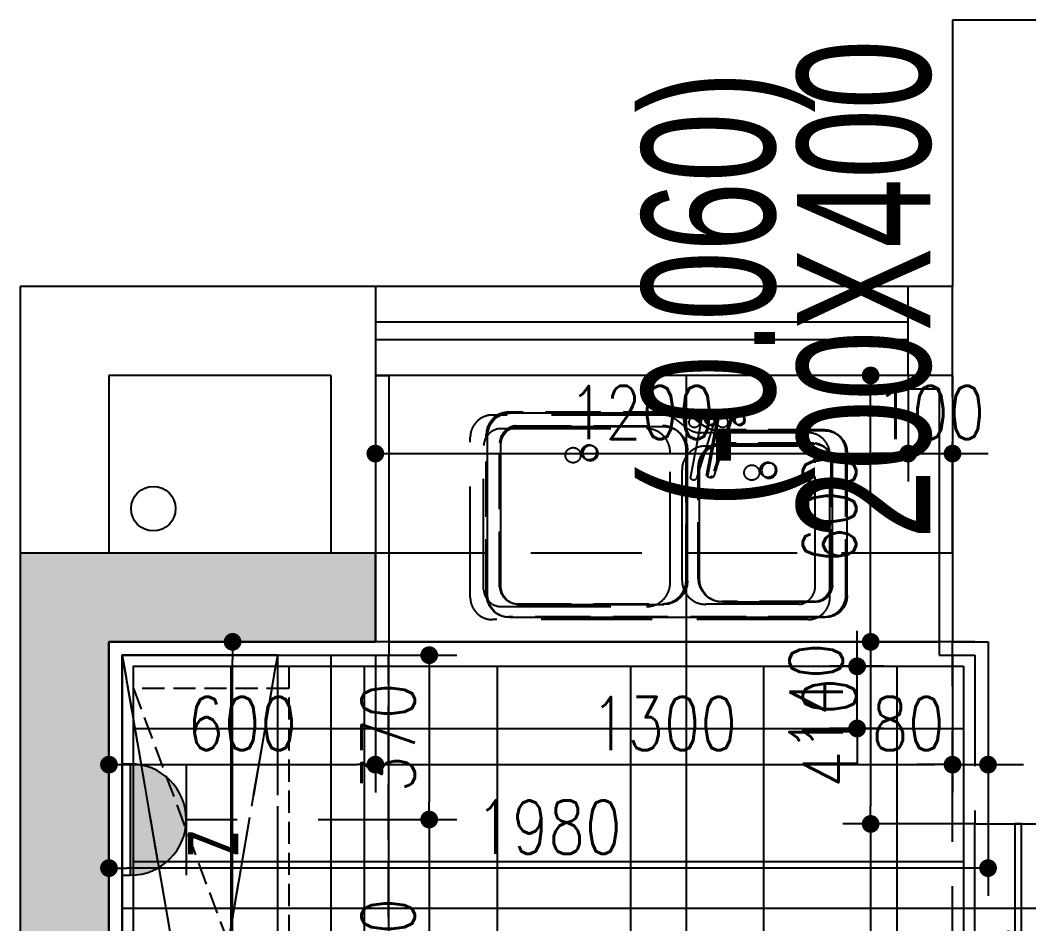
# Model space of a CAD drawing. Header units: inches. Extents: x -2597087 to 134135, y -662679 to 20000.
# Drawn here: x 3870 to 6142, y -9712 to -7677 of the extents above; entities that cross this region are included whole.
import ezdxf
from ezdxf.enums import TextEntityAlignment as Align

# ---------------------------------------------------------------- set-up
doc = ezdxf.new("R2010")
doc.units = ezdxf.units.IN
doc.header["$LTSCALE"] = 100
doc.header["$MEASUREMENT"] = 0
for name, pattern in [('$0$DASH', [0.35, 0.25, -0.1]), ('__DASH', [0.35, 0.25, -0.1]), ('CENTER', [50.8, 31.75, -6.35, 6.35, -6.35]), ('DASH', [0.35, 0.25, -0.1]), ('HIDDENX2', [0.75, 0.5, -0.25])]:
    doc.linetypes.add(name, pattern=pattern)
doc.layers.get('0').update_dxf_attribs({"linetype": 'CONTINUOUS'})
doc.layers.get('Defpoints').update_dxf_attribs({"linetype": 'CONTINUOUS'})
for name, color, linetype in [('-04给水图层', 142, 'CENTER'), ('00-梁编号', 2, 'CONTINUOUS'), ('00-梁虚线', 4, 'DASH'), ('DOOR', 4, 'CONTINUOUS'), ('EQUIP-动力', 3, 'CONTINUOUS'), ('fix', 8, 'CONTINUOUS'), ('floor', 8, 'CONTINUOUS'), ('PUB_HATCH', 8, 'CONTINUOUS'), ('RC', 1, 'CONTINUOUS'), ('RC-dim', 3, 'CONTINUOUS'), ('VPIPE-废水', 91, 'DASH'), ('WALL', 7, 'CONTINUOUS'), ('wall-dim', 3, 'CONTINUOUS'), ('WC', 1, 'CONTINUOUS'), ('WINDOW', 4, 'CONTINUOUS'), ('家具', 1, 'DASH')]:
    doc.layers.add(name, color=color, linetype=linetype)
doc.styles.get("Standard").update_dxf_attribs({"font": 'txt.shx', "width": 0.8, "bigfont": 'GBCBIG.shx'})
doc.styles.add('宋体', font='', dxfattribs={"width": 0.8})
doc.styles.add('结构海文', font='haiwenrs2015.shx', dxfattribs={"width": 0.7, "bigfont": 'haiwenhz.shx'})
doc.styles.get('宋体').set_extended_font_data('SimSun')
doc.dimstyles.new('50', dxfattribs={"dimscale": 50, "dimtxt": 2.4, "dimasz": 0.8, "dimexe": 1.25, "dimexo": 0.6, "dimgap": 0.65, "dimtad": 1, "dimdec": 0, "dimdsep": 46, "dimtxsty": 'Standard', "dimblk1": 'DOT', "dimblk2": 'DOT', "dimsah": 1, "dimcen": 2.5, "dimclrd": 3, "dimclre": 3, "dimclrt": 3, "dimadec": 0, "dimazin": 0, "dimtfac": 1, "dimtdec": 0, "dimtix": 1, "dimtmove": 2, "dimatfit": 0, "dimldrblk": 'DOT', "dimfxl": 5, "dimfxlon": 1, "dimarcsym": 0})

# ---------------------------------------------------------------- blocks, each defined once
blk = doc.blocks.new('$DorLib2D$00000131')
at = {"color": 0, "linetype": 'Continuous'}
for p, q in [((0.15, 0.125), (0.2319, 0.1973)), ((0.2319, 0.1973), (0.2319, 0.125)), ((-0.5, 0.125), (-0.5, 0)), ((0.0192, 0.125), (-0.5, 0.125)), ((0.0192, 0), (0.0192, 0.125)), ((0.35, 0.125), (0.15, 0.125)), ((-0.5, 0), (0.0192, 0)), ((-0.024, 0), (0.5, 0)), ((-0.024, -0.125), (-0.024, 0)), ((0.5, 0), (0.5, -0.125)), ((-0.35, -0.125), (-0.15, -0.125)), ((-0.2319, -0.1973), (-0.2319, -0.125)), ((-0.15, -0.125), (-0.2319, -0.1973)), ((0.5, -0.125), (-0.024, -0.125))]:
    blk.add_line(p, q, dxfattribs=at)
blk = doc.blocks.new('DFG44EWDSDFG')
at = {"layer": 'PUB_HATCH'}
blk.add_hatch(color=6, dxfattribs=at).paths.add_polyline_path([(4669.9, -8877.5), (3869.9, -8877.5), (3869.9, -11177.5), (4069.9, -11177.5), (4069.9, -9077.5), (4669.9, -9077.5)])
at = {"layer": 'VPIPE-废水', "linetype": 'Continuous'}
blk.add_circle((4169.9, -8777.5), 50, dxfattribs=at)
at = {"layer": 'WALL'}
for p, q in [((5969.9, -7677.5), (5969.9, -8277.5)), ((6169.9, -7677.5), (5969.9, -7677.5)), ((3869.9, -8277.5), (3869.9, -8977.5)), ((4669.9, -8277.5), (3869.9, -8277.5)), ((4669.9, -8277.5), (4669.9, -8877.5)), ((5969.9, -8277.5), (5869.9, -8277.5)), ((5869.9, -8477.5), (5869.9, -8277.5)), ((4069.9, -8477.5), (4069.9, -8877.5)), ((4569.9, -8477.5), (4069.9, -8477.5)), ((4569.9, -8477.5), (4569.9, -8877.5)), ((5969.9, -8477.5), (5869.9, -8477.5)), ((5969.9, -8477.5), (5969.9, -8877.5)), ((4569.9, -8877.5), (4069.9, -8877.5)), ((4669.9, -8877.5), (4669.9, -9077.5)), ((5969.9, -8877.5), (5969.9, -9077.5)), ((3869.9, -8977.5), (3869.9, -11727.5)), ((4069.9, -9077.5), (4069.9, -11627.5)), ((4669.9, -9077.5), (4069.9, -9077.5)), ((5969.9, -9077.5), (6049.9, -9077.5)), ((6049.9, -9077.5), (6049.9, -9487.5)), ((6049.9, -9487.5), (6169.9, -9487.5))]:
    blk.add_line(p, q, dxfattribs=at)
at = {"layer": 'WALL', "color": 7}
for p, q in [((4669.9, -8877.5), (3869.9, -8877.5)), ((3869.9, -8877.5), (3869.9, -11177.5)), ((4669.9, -9077.5), (4669.9, -8877.5)), ((4069.9, -11177.5), (4069.9, -9077.5)), ((4069.9, -9077.5), (4669.9, -9077.5))]:
    blk.add_line(p, q, dxfattribs=at)
at = {"layer": 'WINDOW'}
for p, q in [((5869.9, -8277.5), (4669.9, -8277.5)), ((5869.9, -8357.5), (4669.9, -8357.5)), ((5869.9, -8397.5), (4669.9, -8397.5)), ((5869.9, -8477.5), (4669.9, -8477.5)), ((5969.9, -9077.5), (4669.9, -9077.5))]:
    blk.add_line(p, q, dxfattribs=at)
at = {"layer": 'DOOR', "xscale": 1600, "yscale": 120, "zscale": 1600, "rotation": 270}
blk.add_blockref('$DorLib2D$00000131', (6109.9, -10287.5), dxfattribs=at)
blk = doc.blocks.new('_Dot')
at = {"color": 0, "linetype": 'ByBlock', "lineweight": -2}
blk.add_line((-0.5, 0), (-1, 0), dxfattribs=at)
at = {"color": 0, "linetype": 'ByBlock', "const_width": 0.5}
blk.add_lwpolyline([(-0.25, 0, 1), (0.25, 0, 1)], format="xyb", close=True, dxfattribs=at)
blk = doc.blocks.new('*D428')
at = {"layer": 'Defpoints', "color": 0, "transparency": 16777216}
for p in [(5755, -9132.5), (5844.9, -9132.5), (5844.9, -9272.5)]:
    blk.add_point(p, dxfattribs=at)
at = {"layer": 'RC-dim', "color": 3, "lineweight": -2, "transparency": 16777216}
for p, q in [((5755, -9092.5), (5755, -9052.5)), ((5814.9, -9132.5), (5692.5, -9132.5)), ((5755, -9272.5), (5755, -9132.5)), ((5814.9, -9272.5), (5692.5, -9272.5)), ((5755, -9312.5), (5755, -9352.5))]:
    blk.add_line(p, q, dxfattribs=at)
at = {"layer": 'RC-dim', "color": 3, "lineweight": -2, "transparency": 16777216, "xscale": 40, "yscale": 40, "zscale": 40}
for p, rotation in [((5755, -9132.5), 270), ((5755, -9272.5), 90)]:
    blk.add_blockref('_Dot', p, dxfattribs=dict(at, rotation=rotation))
at = {"layer": 'RC-dim', "color": 3, "transparency": 16777216, "insert": (5662.5, -9202.5), "char_height": 120, "attachment_point": 5, "rotation": 90}
blk.add_mtext('140', dxfattribs=at)
blk = doc.blocks.new('DREGFDS34DFDFDFFDDFDF')
at = {"layer": 'EQUIP-动力', "color": 8, "linetype": '__DASH', "ltscale": 10}
for p, q in [((33336, -8566.7, 0), (32953, -8566.7, 0)), ((33391.6, -8596.3, 0), (33366.4, -8577, 0)), ((33399, -8708.8, 0), (33424.6, -8575.3, 0)), ((33452.8, -8580, 0), (33412.4, -8709.3, 0)), ((32969.2, -8597.3, 0), (33299.7, -8597.3, 0)), ((33663, -8606.5, 0), (33422, -8606.5, 0)), ((32903, -8977.4, 0), (32903, -8616.7, 0)), ((32933.1, -8960.3, 0), (32933.1, -8634.6, 0)), ((33353.2, -8944.5, 0), (33353.2, -8650.8, 0)), ((33640.7, -8636.5, 0), (33433.4, -8636.5, 0)), ((33679.8, -8955.3, 0), (33679.8, -8673.8, 0)), ((33713, -8977.4, 0), (33713, -8656.5, 0)), ((33379.9, -8939.5, 0), (33379.9, -8690, 0)), ((33643.7, -8992.9, 0), (33433.4, -8992.9, 0)), ((32969.2, -8997.9, 0), (33299.7, -8997.9, 0)), ((33663, -9027.4, 0), (32953, -9027.4, 0)), ((32469.2, -9107.5), (32119.2, -9107.5)), ((32119.2, -9107.5), (32119.2, -11147.5)), ((32119.2, -11147.5), (32469.2, -9107.5)), ((32119.2, -9107.5), (32469.2, -11147.5)), ((32469.2, -11147.5), (32469.2, -9107.5)), ((32719.2, -11097.5), (32719.2, -9107.5))]:
    blk.add_line(p, q, dxfattribs=at)
blk.add_lwpolyline([(32719.2, -9077.5), (33959.2, -9077.5)], dxfattribs=at)
for centre, radius in [((33407.7, -8583.1, 0), 11.8), ((33471.2, -8583.1, 0), 11.8), ((33134.5, -8657.1, 0), 17.1), ((33537, -8696.4, 0), 17.1)]:
    blk.add_circle(centre, radius, dxfattribs=at)
for centre, radius, start, end in [((32953, -8616.7, 0), 50, 90, 180), ((33336, -8616.7, 0), 50, 52.5855, 90), ((33439.7, -8585.1, 0), 18, 59.2344, 147.1638), ((33444.4, -8577.3, 0), 8.91, 342.3516, 59.2344), ((32973.5, -8637.6, 0), 40.5, 96.1107, 175.1857), ((33303.2, -8650.8, 0), 50, 0, 0), ((33299.7, -8650.8, 0), 53.5, 0, 90), ((33422, -8556.5, 0), 50, 232.5855, 270), ((33663, -8656.5, 0), 50, 0, 90), ((32942, -8634.9, 0), 8.91, 175.1857, 180), ((33299.7, -8650.8, 0), 53.5, 0, 0.5321), ((33433.4, -8690, 0), 53.5, 90, 180), ((33639.4, -8676.8, 0), 40.5, 4.8143, 83.8893), ((33670.9, -8674.2, 0), 8.91, 0, 4.8143), ((33405.9, -8704.6, 0), 8.06, 211.5589, 324.7472), ((33299.7, -8944.5, 0), 53.5, 270, 0), ((33433.4, -8939.5, 0), 53.5, 180, 270), ((32973.5, -8957.6, 0), 40.5, 184.8143, 263.8893), ((33639.4, -8952.6, 0), 40.5, 276.1107, 355.1857), ((33670.9, -8955.3, 0), 8.91, 355.1857, 0), ((32953, -8977.4, 0), 50, 180, 270), ((33663, -8977.4, 0), 50, 270, 0)]:
    blk.add_arc(centre, radius, start, end, dxfattribs=at)
at = {"layer": 'WC'}
blk.add_lwpolyline([(32719.2, -9077.5), (33959.2, -9077.5)], dxfattribs=at)
blk = doc.blocks.new('h54h5h56j56')
at = {"layer": '-04给水图层', "color": 8, "linetype": '$0$DASH', "ltscale": 5}
for p, q in [((28758, 16113.4, 0), (28375, 16113.4, 0)), ((28813.6, 16083.8, 0), (28788.4, 16103.1, 0)), ((28820.9, 15971.2, 0), (28846.6, 16104.7, 0)), ((28874.8, 16100, 0), (28834.4, 15970.8, 0)), ((28325, 15702.6, 0), (28325, 16063.4, 0)), ((28391.2, 16082.7, 0), (28721.7, 16082.7, 0)), ((29085, 16073.5, 0), (28844, 16073.5, 0)), ((28355.1, 15719.7, 0), (28355.1, 16045.5, 0)), ((29062.6, 16043.5, 0), (28855.3, 16043.5, 0)), ((28775.2, 15735.6, 0), (28775.2, 16029.3, 0)), ((29135, 15702.6, 0), (29135, 16023.5, 0)), ((29101.7, 15724.7, 0), (29101.7, 16006.2, 0)), ((28801.9, 15740.6, 0), (28801.9, 15990, 0)), ((28391.2, 15682.1, 0), (28721.7, 15682.1, 0)), ((29065.6, 15687.1, 0), (28855.3, 15687.1, 0)), ((29085, 15652.6, 0), (28375, 15652.6, 0)), ((27855.1, 15566.3), (27505.1, 15566.3)), ((27505.1, 15566.3), (27505.1, 13526.3)), ((27505.1, 13526.3), (27855.1, 15566.3)), ((27505.1, 15566.3), (27855.1, 13526.3)), ((27855.1, 13526.3), (27855.1, 15566.3)), ((28105.1, 13576.3), (28105.1, 15566.3))]:
    blk.add_line(p, q, dxfattribs=at)
for centre, radius in [((28829.6, 16097, 0), 11.8), ((28893.2, 16097, 0), 11.8), ((28556.4, 16022.9, 0), 17.1), ((28959, 15983.7, 0), 17.1)]:
    blk.add_circle(centre, radius, dxfattribs=at)
for centre, radius, start, end in [((28375, 16063.4, 0), 50, 90, 180), ((28758, 16063.4, 0), 50, 52.5855, 90), ((28861.7, 16095, 0), 18, 59.2344, 147.1638), ((28866.3, 16102.7, 0), 8.91, 342.3516, 59.2344), ((28395.5, 16042.4, 0), 40.5, 96.1107, 175.1857), ((28725.2, 16029.3, 0), 50, 0, 0), ((28721.7, 16029.3, 0), 53.5, 0, 90), ((28844, 16123.5, 0), 50, 232.5855, 270), ((29085, 16023.5, 0), 50, 0, 90), ((28364, 16045.1, 0), 8.91, 175.1857, 180), ((28855.3, 15990, 0), 53.5, 90, 180), ((29061.3, 16003.2, 0), 40.5, 4.8143, 83.8893), ((28721.7, 16029.3, 0), 53.5, 0, 0.5321), ((29092.8, 16005.8, 0), 8.91, 0, 4.8143), ((28827.8, 15975.4, 0), 8.06, 211.5589, 324.7472), ((28721.7, 15735.6, 0), 53.5, 270, 0), ((28855.3, 15740.6, 0), 53.5, 180, 270), ((29061.3, 15727.4, 0), 40.5, 276.1107, 355.1857), ((29092.8, 15724.7, 0), 8.91, 355.1857, 0), ((28375, 15702.6, 0), 50, 180, 270), ((28395.5, 15722.4, 0), 40.5, 184.8143, 263.8893), ((29085, 15702.6, 0), 50, 270, 0)]:
    blk.add_arc(centre, radius, start, end, dxfattribs=at)
blk = doc.blocks.new('*D640')
at = {"layer": 'Defpoints', "color": 0, "transparency": 16777216}
for p in [(4069.9, -9077.5), (4348.3, -9077.5), (4069.9, -11177.5)]:
    blk.add_point(p, dxfattribs=at)
at = {"layer": 'wall-dim', "color": 3, "lineweight": -2, "transparency": 16777216}
for p, q in [((4099.9, -9077.5), (4410.8, -9077.5)), ((4348.3, -11137.5), (4348.3, -9117.5)), ((4099.9, -11177.5), (4410.8, -11177.5))]:
    blk.add_line(p, q, dxfattribs=at)
at = {"layer": 'wall-dim', "color": 3, "lineweight": -2, "transparency": 16777216, "xscale": 40, "yscale": 40, "zscale": 40}
for p, rotation in [((4348.3, -9077.5), 90), ((4348.3, -11177.5), 270)]:
    blk.add_blockref('_Dot', p, dxfattribs=dict(at, rotation=rotation))
at = {"layer": 'wall-dim', "color": 3, "transparency": 16777216, "insert": (4255.8, -10127.5), "char_height": 120, "attachment_point": 5, "rotation": 90}
blk.add_mtext('2100', dxfattribs=at)
blk = doc.blocks.new('*D641')
at = {"layer": 'Defpoints', "color": 0, "transparency": 16777216}
for p in [(4069.9, -9077.5), (4669.9, -9077.5), (4669.9, -9354)]:
    blk.add_point(p, dxfattribs=at)
at = {"layer": 'wall-dim', "color": 3, "lineweight": -2, "transparency": 16777216}
for p, q in [((4069.9, -9107.5), (4069.9, -9416.5)), ((4669.9, -9107.5), (4669.9, -9416.5)), ((4109.9, -9354), (4629.9, -9354))]:
    blk.add_line(p, q, dxfattribs=at)
at = {"layer": 'wall-dim', "color": 3, "lineweight": -2, "transparency": 16777216, "xscale": 40, "yscale": 40, "zscale": 40, "rotation": 180}
blk.add_blockref('_Dot', (4069.9, -9354), dxfattribs=at)
at = {"layer": 'wall-dim', "color": 3, "lineweight": -2, "transparency": 16777216, "xscale": 40, "yscale": 40, "zscale": 40}
blk.add_blockref('_Dot', (4669.9, -9354), dxfattribs=at)
at = {"layer": 'wall-dim', "color": 3, "transparency": 16777216, "insert": (4369.9, -9261.5), "char_height": 120, "attachment_point": 5}
blk.add_mtext('600', dxfattribs=at)
blk = doc.blocks.new('*D642')
at = {"layer": 'Defpoints', "color": 0, "transparency": 16777216}
for p in [(4669.9, -9077.5), (5969.9, -9077.5), (5969.9, -9354)]:
    blk.add_point(p, dxfattribs=at)
at = {"layer": 'wall-dim', "color": 3, "lineweight": -2, "transparency": 16777216}
for p, q in [((4669.9, -9107.5), (4669.9, -9416.5)), ((5969.9, -9107.5), (5969.9, -9416.5)), ((4709.9, -9354), (5929.9, -9354))]:
    blk.add_line(p, q, dxfattribs=at)
at = {"layer": 'wall-dim', "color": 3, "lineweight": -2, "transparency": 16777216, "xscale": 40, "yscale": 40, "zscale": 40, "rotation": 180}
blk.add_blockref('_Dot', (4669.9, -9354), dxfattribs=at)
at = {"layer": 'wall-dim', "color": 3, "lineweight": -2, "transparency": 16777216, "xscale": 40, "yscale": 40, "zscale": 40}
blk.add_blockref('_Dot', (5969.9, -9354), dxfattribs=at)
at = {"layer": 'wall-dim', "color": 3, "transparency": 16777216, "insert": (5319.9, -9261.5), "char_height": 120, "attachment_point": 5}
blk.add_mtext('1300', dxfattribs=at)
blk = doc.blocks.new('*D643')
at = {"layer": 'Defpoints', "color": 0, "transparency": 16777216}
for p in [(5969.9, -9077.5), (6049.9, -9077.5), (6049.9, -9354)]:
    blk.add_point(p, dxfattribs=at)
at = {"layer": 'wall-dim', "color": 3, "lineweight": -2, "transparency": 16777216}
for p, q in [((5969.9, -9107.5), (5969.9, -9416.5)), ((6049.9, -9107.5), (6049.9, -9416.5)), ((5929.9, -9354), (5889.9, -9354)), ((5969.9, -9354), (6049.9, -9354)), ((6089.9, -9354), (6129.9, -9354))]:
    blk.add_line(p, q, dxfattribs=at)
at = {"layer": 'wall-dim', "color": 3, "lineweight": -2, "transparency": 16777216, "xscale": 40, "yscale": 40, "zscale": 40}
blk.add_blockref('_Dot', (5969.9, -9354), dxfattribs=at)
at = {"layer": 'wall-dim', "color": 3, "lineweight": -2, "transparency": 16777216, "xscale": 40, "yscale": 40, "zscale": 40, "rotation": 180}
blk.add_blockref('_Dot', (6049.9, -9354), dxfattribs=at)
at = {"layer": 'wall-dim', "color": 3, "transparency": 16777216, "insert": (5870, -9261.5), "char_height": 120, "attachment_point": 5}
blk.add_mtext('80', dxfattribs=at)
blk = doc.blocks.new('*D644')
at = {"layer": 'Defpoints', "color": 0, "transparency": 16777216}
for p in [(6049.9, -9077.5), (5785.5, -9487.5), (6049.9, -9487.5)]:
    blk.add_point(p, dxfattribs=at)
at = {"layer": 'wall-dim', "color": 3, "lineweight": -2, "transparency": 16777216}
for p, q in [((6019.9, -9077.5), (5723, -9077.5)), ((5785.5, -9117.5), (5785.5, -9447.5)), ((6019.9, -9487.5), (5723, -9487.5))]:
    blk.add_line(p, q, dxfattribs=at)
at = {"layer": 'wall-dim', "color": 3, "lineweight": -2, "transparency": 16777216, "xscale": 40, "yscale": 40, "zscale": 40}
for p, rotation in [((5785.5, -9077.5), 90), ((5785.5, -9487.5), 270)]:
    blk.add_blockref('_Dot', p, dxfattribs=dict(at, rotation=rotation))
at = {"layer": 'wall-dim', "color": 3, "transparency": 16777216, "insert": (5693, -9282.5), "char_height": 120, "attachment_point": 5, "rotation": 90}
blk.add_mtext('410', dxfattribs=at)
blk = doc.blocks.new('*D645')
at = {"layer": 'Defpoints', "color": 0, "transparency": 16777216}
for p in [(6049.9, -9487.5), (5785.5, -11087.5), (6049.9, -11087.5)]:
    blk.add_point(p, dxfattribs=at)
at = {"layer": 'wall-dim', "color": 3, "lineweight": -2, "transparency": 16777216}
for p, q in [((6019.9, -9487.5), (5723, -9487.5)), ((5785.5, -9527.5), (5785.5, -11047.5)), ((6019.9, -11087.5), (5723, -11087.5))]:
    blk.add_line(p, q, dxfattribs=at)
at = {"layer": 'wall-dim', "color": 3, "lineweight": -2, "transparency": 16777216, "xscale": 40, "yscale": 40, "zscale": 40}
for p, rotation in [((5785.5, -9487.5), 90), ((5785.5, -11087.5), 270)]:
    blk.add_blockref('_Dot', p, dxfattribs=dict(at, rotation=rotation))
at = {"layer": 'wall-dim', "color": 3, "transparency": 16777216, "insert": (5693, -10287.5), "char_height": 120, "attachment_point": 5, "rotation": 90}
blk.add_mtext('1600', dxfattribs=at)
blk = doc.blocks.new('*D646')
at = {"layer": 'Defpoints', "color": 0, "transparency": 16777216}
for p in [(4069.9, -9423.3), (6049.9, -9423.3), (4069.9, -9587)]:
    blk.add_point(p, dxfattribs=at)
at = {"layer": 'wall-dim', "color": 3, "lineweight": -2, "transparency": 16777216}
for p, q in [((4069.9, -9453.3), (4069.9, -9649.5)), ((6049.9, -9453.3), (6049.9, -9649.5)), ((6009.9, -9587), (4109.9, -9587))]:
    blk.add_line(p, q, dxfattribs=at)
at = {"layer": 'wall-dim', "color": 3, "lineweight": -2, "transparency": 16777216, "xscale": 40, "yscale": 40, "zscale": 40, "rotation": 180}
blk.add_blockref('_Dot', (4069.9, -9587), dxfattribs=at)
at = {"layer": 'wall-dim', "color": 3, "lineweight": -2, "transparency": 16777216, "xscale": 40, "yscale": 40, "zscale": 40}
blk.add_blockref('_Dot', (6049.9, -9587), dxfattribs=at)
at = {"layer": 'wall-dim', "color": 3, "transparency": 16777216, "insert": (5059.9, -9494.5), "char_height": 120, "attachment_point": 5}
blk.add_mtext('1980', dxfattribs=at)
blk = doc.blocks.new('*D696')
at = {"layer": 'Defpoints', "color": 0, "transparency": 16777216}
for p in [(5785.5, -8477.5), (5969.9, -8477.5), (6049.9, -9077.5)]:
    blk.add_point(p, dxfattribs=at)
at = {"layer": 'wall-dim', "color": 3, "lineweight": -2, "transparency": 16777216}
for p, q in [((5939.9, -8477.5), (5723, -8477.5)), ((5785.5, -9037.5), (5785.5, -8517.5)), ((6019.9, -9077.5), (5723, -9077.5))]:
    blk.add_line(p, q, dxfattribs=at)
at = {"layer": 'wall-dim', "color": 3, "lineweight": -2, "transparency": 16777216, "xscale": 40, "yscale": 40, "zscale": 40}
for p, rotation in [((5785.5, -8477.5), 90), ((5785.5, -9077.5), 270)]:
    blk.add_blockref('_Dot', p, dxfattribs=dict(at, rotation=rotation))
at = {"layer": 'wall-dim', "color": 3, "transparency": 16777216, "insert": (5693, -8777.5), "char_height": 120, "attachment_point": 5, "rotation": 90}
blk.add_mtext('600', dxfattribs=at)
blk = doc.blocks.new('*D697')
at = {"layer": 'Defpoints', "color": 0, "transparency": 16777216}
for p in [(4669.9, -8477.5), (5869.9, -8477.5), (5869.9, -8653.5)]:
    blk.add_point(p, dxfattribs=at)
at = {"layer": 'wall-dim', "color": 3, "lineweight": -2, "transparency": 16777216}
for p, q in [((4669.9, -8507.5), (4669.9, -8716)), ((5869.9, -8507.5), (5869.9, -8716)), ((4709.9, -8653.5), (5829.9, -8653.5))]:
    blk.add_line(p, q, dxfattribs=at)
at = {"layer": 'wall-dim', "color": 3, "lineweight": -2, "transparency": 16777216, "xscale": 40, "yscale": 40, "zscale": 40, "rotation": 180}
blk.add_blockref('_Dot', (4669.9, -8653.5), dxfattribs=at)
at = {"layer": 'wall-dim', "color": 3, "lineweight": -2, "transparency": 16777216, "xscale": 40, "yscale": 40, "zscale": 40}
blk.add_blockref('_Dot', (5869.9, -8653.5), dxfattribs=at)
at = {"layer": 'wall-dim', "color": 3, "transparency": 16777216, "insert": (5269.9, -8561), "char_height": 120, "attachment_point": 5}
blk.add_mtext('1200', dxfattribs=at)
blk = doc.blocks.new('*D769')
at = {"layer": 'Defpoints', "color": 0, "transparency": 16777216}
for p in [(5869.9, -8477.5), (5969.9, -8477.5), (5969.9, -8653.5)]:
    blk.add_point(p, dxfattribs=at)
at = {"layer": 'wall-dim', "color": 3, "lineweight": -2, "transparency": 16777216}
for p, q in [((5869.9, -8507.5), (5869.9, -8716)), ((5969.9, -8507.5), (5969.9, -8716)), ((5829.9, -8653.5), (5789.9, -8653.5)), ((5869.9, -8653.5), (5969.9, -8653.5)), ((6009.9, -8653.5), (6049.9, -8653.5))]:
    blk.add_line(p, q, dxfattribs=at)
at = {"layer": 'wall-dim', "color": 3, "lineweight": -2, "transparency": 16777216, "xscale": 40, "yscale": 40, "zscale": 40}
blk.add_blockref('_Dot', (5869.9, -8653.5), dxfattribs=at)
at = {"layer": 'wall-dim', "color": 3, "lineweight": -2, "transparency": 16777216, "xscale": 40, "yscale": 40, "zscale": 40, "rotation": 180}
blk.add_blockref('_Dot', (5969.9, -8653.5), dxfattribs=at)
at = {"layer": 'wall-dim', "color": 3, "transparency": 16777216, "insert": (5919.9, -8561), "char_height": 120, "attachment_point": 5}
blk.add_mtext('100', dxfattribs=at)
blk = doc.blocks.new('GTDEHD')
at = {"layer": '00-梁虚线', "color": 8, "ltscale": 10}
for p, q in [((102410.8, -17381.4), (102410.8, -16781.4)), ((102410.8, -17381.4), (101110.8, -17381.4)), ((102410.8, -21881.4), (102410.8, -17581.4))]:
    blk.add_line(p, q, dxfattribs=at)
at = {"layer": '00-梁编号', "color": 8, "linetype": 'Continuous', "style": '结构海文', "width": 0.7}
for s, p in [('200X400', (102360.8, -16787.9)), ('(-0.060)', (102010.8, -16787.9))]:
    blk.add_text(s, height=300, rotation=90, dxfattribs=at).set_placement(p, align=Align.CENTER)
blk = doc.blocks.new('safre2cdas')
at = {"linetype": 'ByBlock', "lineweight": -2}
h = blk.add_hatch(color=0, dxfattribs=at)
edge = h.paths.add_edge_path()
edge.add_ellipse((-141.7, 0), major_axis=(-88.6, 88.6), ratio=1, start_angle=135, end_angle=315, ccw=False)
edge.add_line((-141.7, -125.2), (-141.7, 125.2))
at = {"color": 0, "linetype": 'ByBlock', "lineweight": -2}
for p, q in [((-160.3, 125.2), (-141.7, 125.2)), ((-141.7, 125.2), (-141.7, -125.2)), ((-16.4, -125.2), (-16.4, 125.2)), ((-16.4, 0), (98.6, 0)), ((-160.3, -125.2), (-141.7, -125.2))]:
    blk.add_line(p, q, dxfattribs=at)
at = {"color": 0, "linetype": 'ByBlock', "lineweight": -2, "extrusion": (0, 0, -1)}
blk.add_ellipse((-141.7, 0), major_axis=(88.6, 88.6), ratio=1, start_param=-0.785398, end_param=2.356194, dxfattribs=at)
blk = doc.blocks.new('A$C544727A0')
at = {"layer": 'EQUIP-动力', "xscale": -1, "rotation": 90}
blk.add_blockref('safre2cdas', (125.2, 144.9), dxfattribs=at)
at = {"layer": 'EQUIP-动力', "style": '宋体', "width": 0.8}
blk.add_text('Z', height=113.3, rotation=179.9997, dxfattribs=at).set_placement((71.8, 100.3), align=Align.MIDDLE_CENTER)
blk = doc.blocks.new('*D1086')
at = {"layer": 'Defpoints', "color": 0, "transparency": 16777216}
for p in [(4343.4, -9477.6), (4510, -10077.3), (4791.2, -10077.3)]:
    blk.add_point(p, dxfattribs=at)
at = {"layer": 'EQUIP-动力', "color": 3, "lineweight": -2, "transparency": 16777216}
for p, q in [((4541.2, -9477.6), (4853.7, -9477.6)), ((4791.2, -9517.6), (4791.2, -10037.3)), ((4541.2, -10077.3), (4853.7, -10077.3))]:
    blk.add_line(p, q, dxfattribs=at)
at = {"layer": 'EQUIP-动力', "color": 3, "lineweight": -2, "transparency": 16777216, "xscale": 40, "yscale": 40, "zscale": 40}
for p, rotation in [((4791.2, -9477.6), 90), ((4791.2, -10077.3), 270)]:
    blk.add_blockref('_Dot', p, dxfattribs=dict(at, rotation=rotation))
at = {"layer": 'EQUIP-动力', "color": 3, "transparency": 16777216, "insert": (4698.7, -9777.5), "char_height": 120, "attachment_point": 5, "rotation": 90}
blk.add_mtext('600', dxfattribs=at)
blk = doc.blocks.new('*D1087')
at = {"layer": 'Defpoints', "color": 0, "transparency": 16777216}
for p in [(4633.1, -9107.5), (4358.8, -9477.6), (4791.2, -9477.6)]:
    blk.add_point(p, dxfattribs=at)
at = {"layer": 'EQUIP-动力', "color": 3, "lineweight": -2, "transparency": 16777216}
for p, q in [((4663.1, -9107.5), (4853.7, -9107.5)), ((4791.2, -9147.5), (4791.2, -9437.6)), ((4541.2, -9477.6), (4853.7, -9477.6))]:
    blk.add_line(p, q, dxfattribs=at)
at = {"layer": 'EQUIP-动力', "color": 3, "lineweight": -2, "transparency": 16777216, "xscale": 40, "yscale": 40, "zscale": 40}
for p, rotation in [((4791.2, -9107.5), 90), ((4791.2, -9477.6), 270)]:
    blk.add_blockref('_Dot', p, dxfattribs=dict(at, rotation=rotation))
at = {"layer": 'EQUIP-动力', "color": 3, "transparency": 16777216, "insert": (4698.7, -9292.5), "char_height": 120, "attachment_point": 5, "rotation": 90}
blk.add_mtext('370', dxfattribs=at)
blk = doc.blocks.new('厨房水盆')
at = {"layer": 'WC'}
for p, q in [((200.5, 387.4), (240.9, 258.2)), ((254.3, 258.6), (228.7, 392.1)), ((261.7, 371.2), (286.9, 390.5)), ((317.3, 400.8), (700.3, 400.8)), ((684.1, 370.1), (353.6, 370.1)), ((-9.7, 360.9), (231.3, 360.9)), ((750.3, -10), (750.3, 350.8)), ((12.7, 330.9), (219.9, 330.9)), ((720.2, 7.1), (720.2, 332.8)), ((-59.7, -10), (-59.7, 310.9)), ((300.1, 23), (300.1, 316.7)), ((-26.4, 12.1), (-26.4, 293.6)), ((273.4, 28), (273.4, 277.4)), ((9.7, -25.5), (219.9, -25.5)), ((684.1, -30.5), (353.6, -30.5)), ((-9.7, -60), (700.3, -60))]:
    blk.add_line(p, q, dxfattribs=at)
for centre, radius in [((182.1, 384.4), 11.8), ((245.7, 384.4), 11.8), ((518.8, 310.3), 17.1), ((116.3, 271.1), 17.1)]:
    blk.add_circle(centre, radius, dxfattribs=at)
for centre, radius, start, end in [((209, 390.1), 8.91, 120.7656, 197.6484), ((213.6, 382.4), 18, 32.8362, 120.7656), ((317.3, 350.8), 50, 90, 127.4145), ((700.3, 350.8), 50, 0, 90), ((231.3, 410.9), 50, 270, 307.4145), ((353.6, 316.7), 53.5, 90, 180), ((350.1, 316.7), 50, 180, 180), ((679.8, 329.8), 40.5, 4.8143, 83.8893), ((-9.7, 310.9), 50, 90, 180), ((14, 290.6), 40.5, 96.1107, 175.1857), ((219.9, 277.4), 53.5, 0, 90), ((711.3, 332.5), 8.91, 0, 4.8143), ((353.6, 316.7), 53.5, 179.4679, 180), ((-17.5, 293.2), 8.91, 175.1857, 180), ((247.5, 262.8), 8.06, 215.2528, 328.4411), ((219.9, 28), 53.5, 270, 0), ((353.6, 23), 53.5, 180, 270), ((-17.5, 12.1), 8.91, 180, 184.8143), ((14, 14.8), 40.5, 184.8143, 263.8893), ((679.8, 9.8), 40.5, 276.1107, 355.1857), ((-9.7, -10), 50, 180, 270), ((700.3, -10), 50, 270, 0)]:
    blk.add_arc(centre, radius, start, end, dxfattribs=at)

msp = doc.modelspace()

# ---------------------------------------------------------------- hatches: boundary and pattern name
at = {"layer": 'floor'}
h = msp.add_hatch(dxfattribs=at)
h.set_pattern_fill('_USER', color=256, scale=800, double=1, pattern_type=0)
h.set_pattern_definition([(0, (11769.9, -12077.45), (0, 800), []), (90, (11769.9, -12077.45), (-800, 5e-14), [])])
h.paths.add_polyline_path([(6166.951, -9077.452), (9666.951, -9077.452), (9669.915, -12177.452), (11469.915, -12177.452), (11469.915, -12077.452), (12369.915, -12077.452), (12369.915, -12177.452), (12719.915, -12177.452), (12719.915, -12077.452), (13619.915, -12077.452), (13619.915, -12177.452), (13669.915, -12177.452), (13669.915, -13277.452), (13619.915, -13277.452), (13619.915, -13377.452), (12719.915, -13377.452), (12719.915, -13277.452), (10769.915, -13277.452), (10769.915, -13377.452), (9869.915, -13377.452), (9869.915, -13277.452), (9669.915, -13277.452), (9672.879, -16677.452), (6172.879, -16677.452), (6169.915, -13381.348), (4069.915, -13377.452), (4069.915, -11827.452), (6069.915, -11827.452), (6069.915, -12177.452), (6169.915, -12177.452), (6169.915, -11087.452), (6019.915, -11087.452), (6019.915, -11697.452), (4699.915, -11697.452), (4699.915, -11597.452), (4549.915, -11597.452), (4549.915, -11147.452), (4099.915, -11147.452), (4099.915, -9107.452), (6019.915, -9107.452), (6019.915, -9487.452), (6168.433, -9487.452)])
h.paths.add_polyline_path([(4219.915, -12327.452), (6169.915, -12327.452), (6169.915, -13227.452), (4219.915, -13227.452)], flags=16)
at = {"layer": 'RC'}
h = msp.add_hatch(dxfattribs=at)
h.set_pattern_fill('_USER', color=8, scale=300, angle=90, style=0, double=1, pattern_type=0)
h.set_pattern_definition([(90, (5844.92, -11672.45), (-300, 2e-14), []), (180, (5844.92, -11672.45), (-4e-14, -300), [])])
h.paths.add_polyline_path([(5994.915, -9132.452), (5994.915, -11672.452), (4724.915, -11672.452), (4724.915, -11572.452), (4574.915, -11572.452), (4574.915, -11122.452), (4124.915, -11122.452), (4124.915, -9132.452)])

# ---------------------------------------------------------------- linework, layer by layer
at = {"layer": 'EQUIP-动力', "color": 8, "linetype": '__DASH', "ltscale": 10}
msp.add_lwpolyline([(5939.915, -9107.452), (6019.915, -9107.452), (6019.915, -9487.452), (6049.915, -9487.452)], dxfattribs=at)
at = {"layer": 'fix'}
for points in [[(4669.915, -8477.452), (4699.915, -8477.452), (4699.915, -9107.452)], [(5869.915, -8477.452), (5869.915, -8507.452), (5939.915, -8507.452), (5939.915, -9107.452)], [(6049.915, -11087.452), (6019.915, -11087.452), (6019.915, -11697.452), (4699.915, -11697.452), (4699.915, -11597.452), (4549.915, -11597.452), (4549.915, -11147.452), (4099.915, -11147.452), (4099.915, -9107.452), (4699.915, -9107.452)]]:
    msp.add_lwpolyline(points, dxfattribs=at)
at = {"layer": 'floor'}
msp.add_lwpolyline([(5370.353, -9129.214), (5370.353, -8477.452)], dxfattribs=at)
at = {"layer": 'RC', "color": 8}
msp.add_lwpolyline([(5994.915, -9132.452), (5994.915, -11672.452), (4724.915, -11672.452), (4724.915, -11572.452), (4574.915, -11572.452), (4574.915, -11122.452), (4124.915, -11122.452), (4124.915, -9132.452)], close=True, dxfattribs=at)
at = {"layer": 'RC', "color": 1, "linetype": '__DASH', "ltscale": 2}
for points in [[(4474.915, -9132.452), (4474.915, -10120.54)], [(4124.915, -9182.452), (4474.915, -10120.54)], [(4474.915, -9182.452), (4124.915, -9182.452)]]:
    msp.add_lwpolyline(points, dxfattribs=at)
at = {"layer": 'RC'}
msp.add_lwpolyline([(6019.915, -9487.452), (6169.915, -9487.452), (6169.915, -11087.452), (6019.915, -11087.452)], close=True, dxfattribs=at)
at = {"layer": 'WC', "color": 2}
for points in [[(4699.915, -9077.452), (5939.915, -9077.452)], [(5319.915, -11697.452), (5319.915, -11097.452), (4699.915, -11097.452), (4699.915, -9107.452)]]:
    msp.add_lwpolyline(points, dxfattribs=at)
at = {"layer": '家具', "color": 8, "linetype": 'HIDDENX2'}
for p, q in [((4099.915, -11147.452), (4449.915, -9107.452)), ((4099.915, -9107.452), (4449.915, -11147.452))]:
    msp.add_line(p, q, dxfattribs=at)
at = {"layer": '家具', "linetype": 'HIDDENX2'}
msp.add_lwpolyline([(4099.915, -11147.452), (4449.915, -11147.452), (4449.915, -9107.452), (4099.915, -9107.452), (4099.915, -11147.452)], dxfattribs=at)

# ---------------------------------------------------------------- block references
at = {"layer": '-04给水图层'}
msp.add_blockref('h54h5h56j56', (-23405.213, -24673.725), dxfattribs=at)
msp.add_blockref('DFG44EWDSDFG', (0, 0))
at = {"layer": '00-梁虚线'}
msp.add_blockref('GTDEHD', (-96440.852, 8503.907), dxfattribs=at)
at = {"layer": 'EQUIP-动力', "color": 2}
msp.add_blockref('DREGFDS34DFDFDFFDDFDF', (-28019.272, 0), dxfattribs=at)
at = {"layer": 'EQUIP-动力', "color": 2, "rotation": 89.99999999999999}
msp.add_blockref('A$C544727A0', (4405.125, -9602.88), dxfattribs=at)
at = {"layer": 'WC', "xscale": -1}
msp.add_blockref('厨房水盆', (5673.094, -8962.906, 0), dxfattribs=at)

# ---------------------------------------------------------------- dimensions: what is measured, and where the dimension line sits
at = {"layer": 'EQUIP-动力'}
for base, p1, p2, picture, middle in [((4791.235, -9477.635), (4633.062, -9107.452), (4358.819, -9477.635), '*D1087', (4698.735, -9292.543)), ((4791.235, -10077.342), (4343.363, -9477.635), (4509.996, -10077.342), '*D1086', (4698.735, -9777.488))]:
    dim = msp.add_linear_dim(base=base, p1=p1, p2=p2, angle=90, dimstyle='50', override={"dimfxlon": 1, "dimarcsym": 2}, dxfattribs=at)
    dim.commit()
    dim.dimension.update_dxf_attribs({"geometry": picture, "text_midpoint": middle})
at = {"layer": 'RC-dim'}
dim = msp.add_linear_dim(base=(5755.043, -9132.452), p1=(5844.915, -9272.452), p2=(5844.915, -9132.452), angle=90, dimstyle='50', dxfattribs=at)
dim.commit()
dim.dimension.update_dxf_attribs({"geometry": '*D428', "text_midpoint": (5662.543, -9202.452)})
at = {"layer": 'wall-dim'}
for base, p1, p2, picture, middle in [((5785.464, -8477.452), (6049.915, -9077.452), (5969.915, -8477.452), '*D696', (5692.964, -8777.452)), ((4348.258, -9077.452), (4069.915, -11177.452), (4069.915, -9077.452), '*D640', (4255.758, -10127.452)), ((5785.464, -9487.452), (6049.915, -9077.452), (6049.915, -9487.452), '*D644', (5692.964, -9282.452)), ((5785.464, -11087.452), (6049.915, -9487.452), (6049.915, -11087.452), '*D645', (5692.964, -10287.452))]:
    dim = msp.add_linear_dim(base=base, p1=p1, p2=p2, angle=90, dimstyle='50', override={"dimarcsym": 2}, dxfattribs=at)
    dim.commit()
    dim.dimension.update_dxf_attribs({"geometry": picture, "text_midpoint": middle})
for base, p1, p2, picture, middle in [((5869.915, -8653.526), (4669.915, -8477.452), (5869.915, -8477.452), '*D697', (5269.915, -8561.026)), ((5969.915, -8653.526), (5869.915, -8477.452), (5969.915, -8477.452), '*D769', (5919.915, -8561.026)), ((4669.915, -9353.96), (4069.915, -9077.452), (4669.915, -9077.452), '*D641', (4369.915, -9261.46)), ((5969.915, -9353.96), (4669.915, -9077.452), (5969.915, -9077.452), '*D642', (5319.915, -9261.46)), ((4069.915, -9586.952), (6049.915, -9423.317), (4069.915, -9423.317), '*D646', (5059.915, -9494.452))]:
    dim = msp.add_linear_dim(base=base, p1=p1, p2=p2, dimstyle='50', override={"dimarcsym": 2}, dxfattribs=at)
    dim.commit()
    dim.dimension.update_dxf_attribs({"geometry": picture, "text_midpoint": middle})
dim = msp.add_linear_dim(base=(6049.915, -9353.96), p1=(5969.915, -9077.452), p2=(6049.915, -9077.452), dimstyle='50', override={"dimarcsym": 2}, dxfattribs=at)
dim.commit()
dim.dimension.update_dxf_attribs({"geometry": '*D643', "text_midpoint": (5869.964, -9261.46), "dimtype": 160})

doc.saveas('drawing.dxf')
